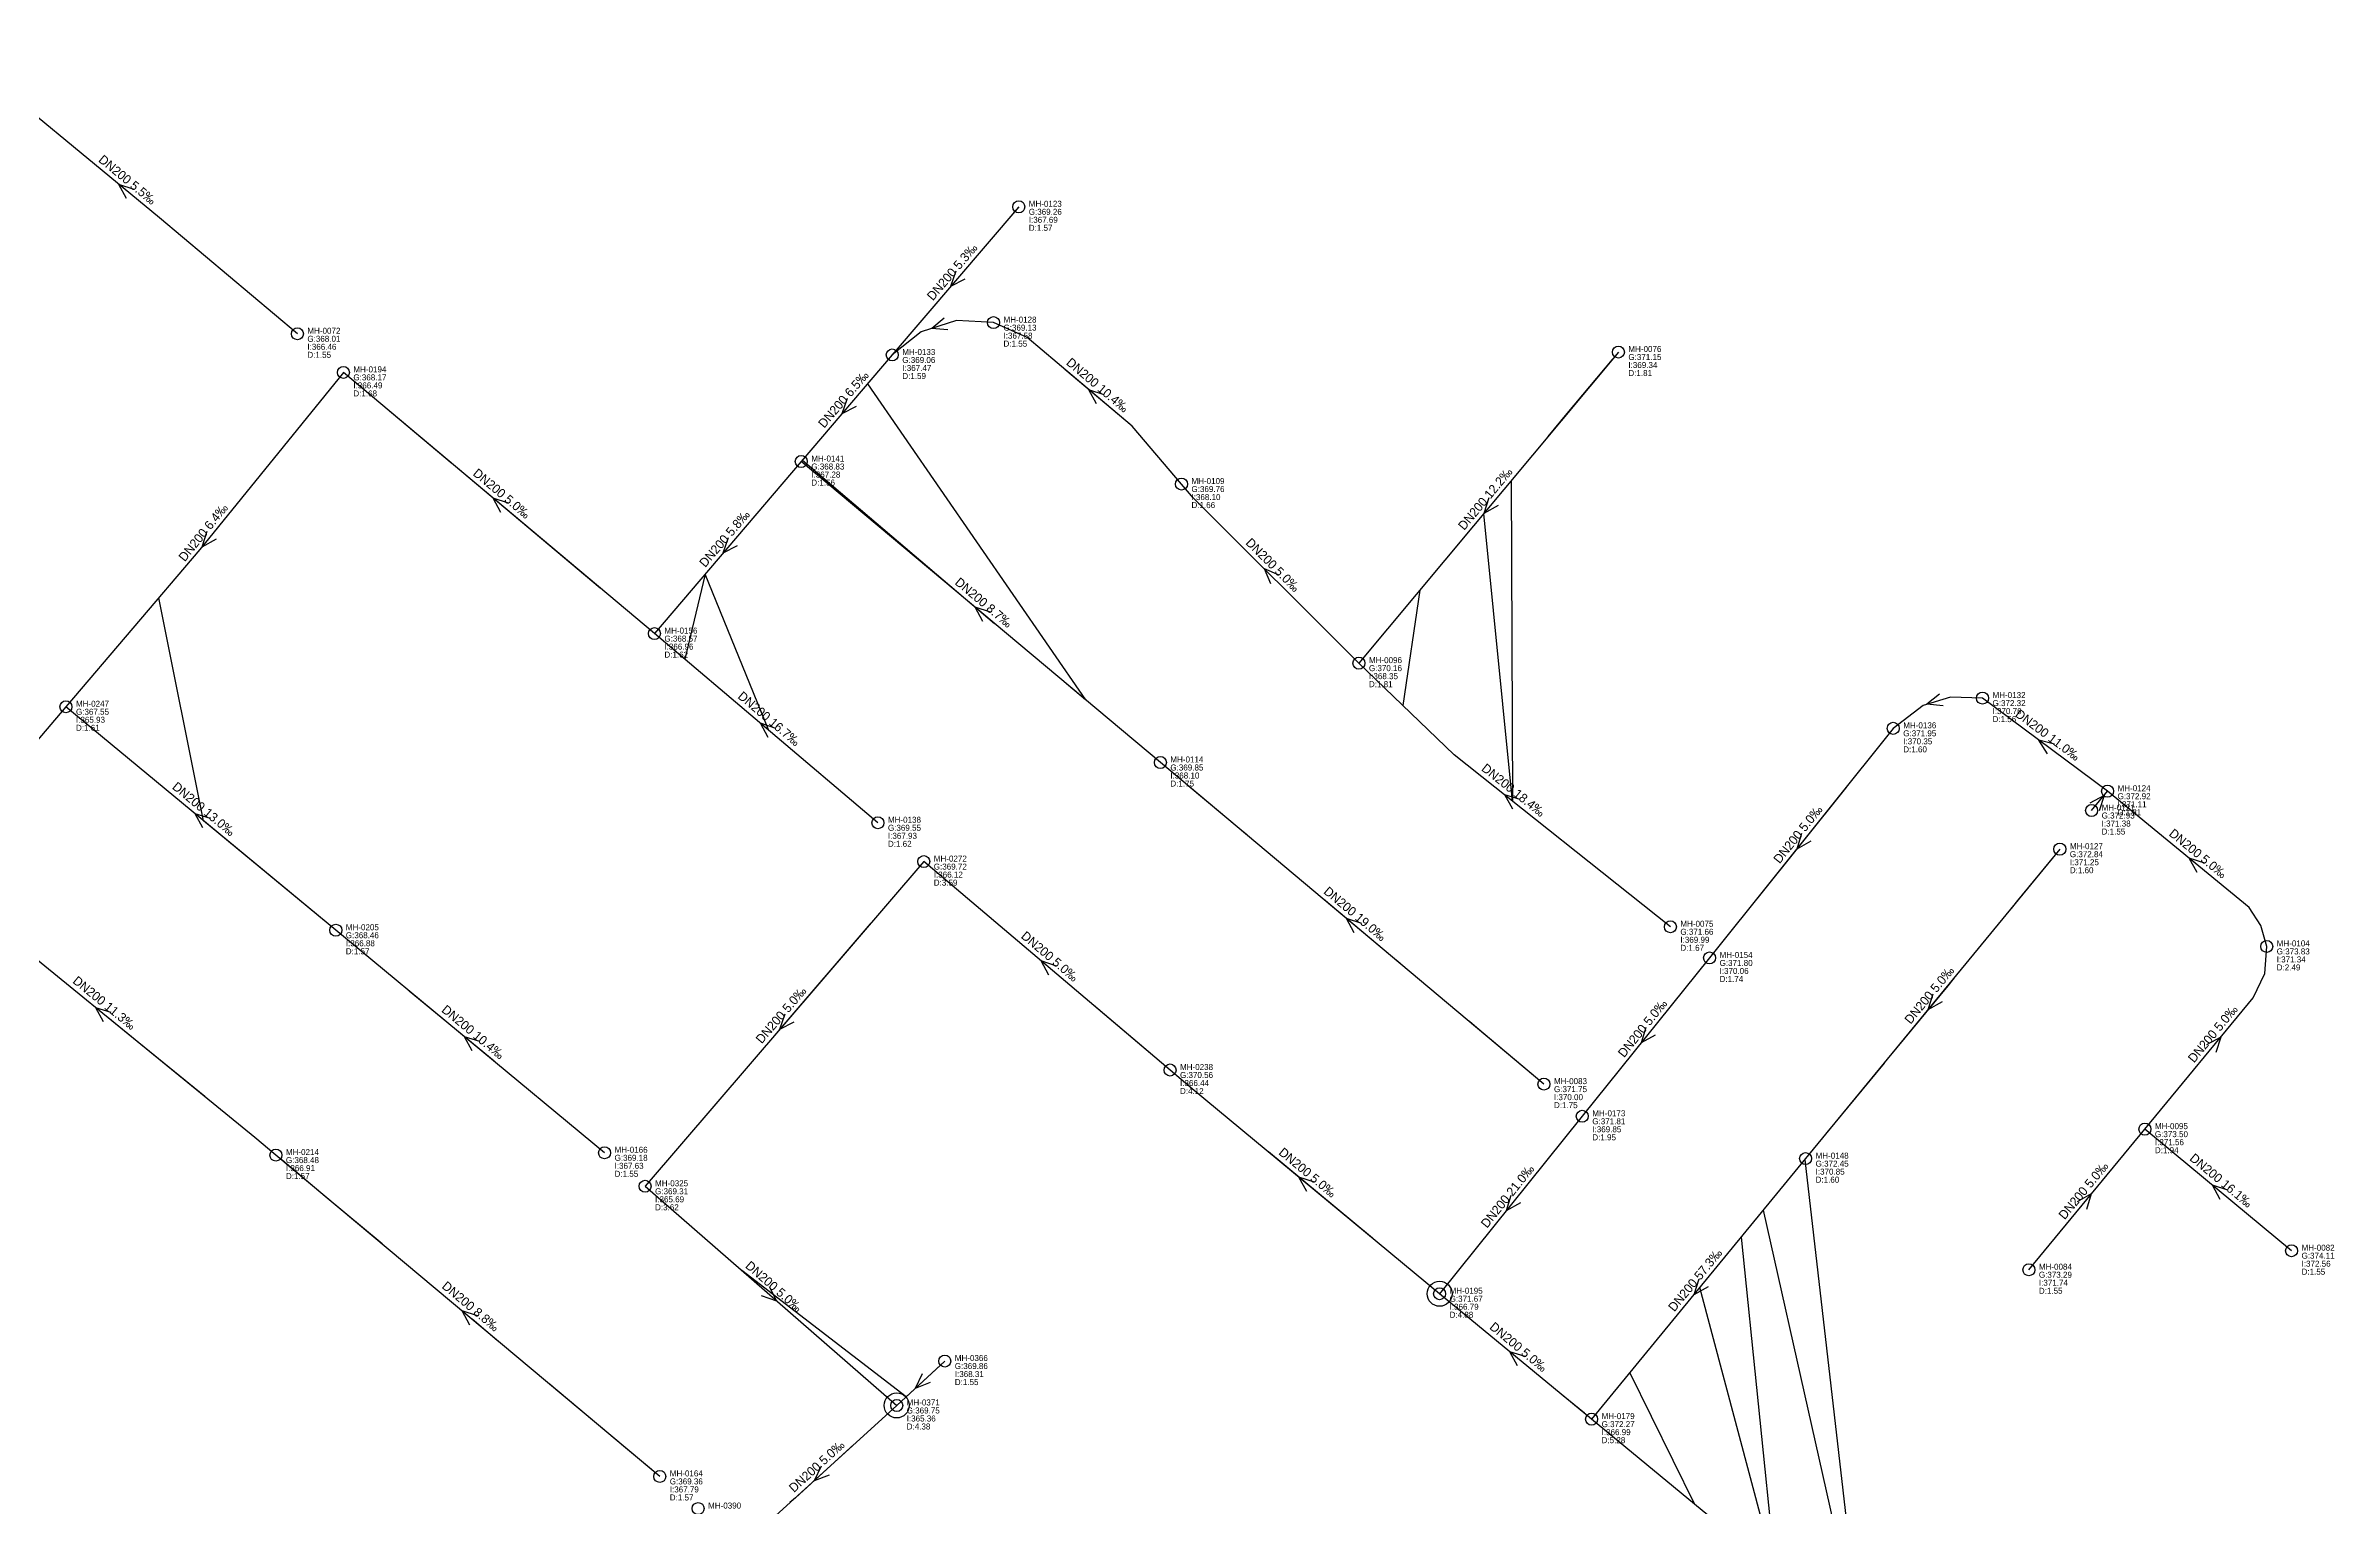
# Model space of a CAD drawing. Header units: metres. Extents: x 449913 to 451990, y 2566939 to 2570822.
# Drawn here: x 451008.7 to 451465.9, y 2569896 to 2570187.9 of the extents above; entities that cross this region are included whole.
import ezdxf
from ezdxf.enums import TextEntityAlignment as Align

# ---------------------------------------------------------------- set-up
doc = ezdxf.new("R2010")
doc.units = ezdxf.units.M
for name, color, linetype in [('SEW-DROP', 6, 'Continuous'), ('SEW-LABEL', 2, 'Continuous'), ('SEW-MH', 7, 'Continuous'), ('SEW-MH-LABEL', 8, 'Continuous'), ('SEW-PIPE-DN200', 3, 'Continuous'), ('SEW-RIDER', 8, 'Continuous')]:
    doc.layers.add(name, color=color, linetype=linetype)

msp = doc.modelspace()

# ---------------------------------------------------------------- linework, layer by layer
at = {"layer": 'SEW-DROP'}
for centre in [(451287.17, 2569938.64), (451178.69, 2569916.33)]:
    msp.add_circle(centre, 2.5, dxfattribs=at)
at = {"layer": 'SEW-LABEL'}
for p, q in [((451024.81, 2570157.33), (451023.26, 2570160.16)), ((451026.33, 2570159.18), (451023.26, 2570160.16)), ((451190.51, 2570142.83), (451189.47, 2570139.77)), ((451192.33, 2570141.27), (451189.47, 2570139.77)), ((451188.18, 2570133.45), (451185.69, 2570131.39)), ((451188.91, 2570131.16), (451185.69, 2570131.39)), ((451168.78, 2570117.39), (451167.75, 2570114.33)), ((451218.61, 2570116.33), (451217.09, 2570119.18)), ((451220.16, 2570118.17), (451217.09, 2570119.18)), ((451170.61, 2570115.83), (451167.75, 2570114.33)), ((451099.58, 2570094.67), (451098.06, 2570097.52)), ((451101.13, 2570096.51), (451098.06, 2570097.52)), ((451297.01, 2570097.56), (451296.01, 2570094.48)), ((451298.85, 2570096.02), (451296.01, 2570094.48)), ((451040.83, 2570090.83), (451039.88, 2570087.74)), ((451042.7, 2570089.32), (451039.88, 2570087.74)), ((451145.02, 2570089.57), (451143.98, 2570086.51)), ((451146.84, 2570088.01), (451143.98, 2570086.51)), ((451253.43, 2570080.44), (451252.15, 2570083.4)), ((451255.12, 2570082.14), (451252.15, 2570083.4)), ((451195.88, 2570072.9), (451194.35, 2570075.74)), ((451197.42, 2570074.74), (451194.35, 2570075.74)), ((451387.07, 2570058.37), (451384.55, 2570056.35)), ((451152.98, 2570049.7), (451151.46, 2570052.55)), ((451154.53, 2570051.53), (451151.46, 2570052.55)), ((451387.77, 2570056.07), (451384.55, 2570056.35)), ((451408.63, 2570046.44), (451406.93, 2570049.19)), ((451410.06, 2570048.37), (451406.93, 2570049.19)), ((451040.05, 2570031.67), (451038.5, 2570034.5)), ((451041.58, 2570033.52), (451038.5, 2570034.5)), ((451301.78, 2570035.44), (451300.18, 2570038.24)), ((451303.27, 2570037.31), (451300.18, 2570038.24)), ((451417.16, 2570036.68), (451419.99, 2570038.23)), ((451419.02, 2570035.15), (451419.99, 2570038.23)), ((451359.46, 2570030.55), (451358.52, 2570027.45)), ((451361.33, 2570029.05), (451358.52, 2570027.45)), ((451438.53, 2570022.78), (451436.97, 2570025.61)), ((451440.05, 2570024.64), (451436.97, 2570025.61)), ((451270.07, 2570010.73), (451268.54, 2570013.58)), ((451271.61, 2570012.57), (451268.54, 2570013.58)), ((451209.07, 2570002.25), (451207.55, 2570005.1)), ((451210.62, 2570004.08), (451207.55, 2570005.1)), ((451385.73, 2569998.44), (451384.75, 2569995.36)), ((451020.22, 2569992.94), (451018.65, 2569995.76)), ((451021.74, 2569994.8), (451018.65, 2569995.76)), ((451156.32, 2569994.44), (451155.28, 2569991.38)), ((451158.14, 2569992.88), (451155.28, 2569991.38)), ((451387.58, 2569996.91), (451384.75, 2569995.36)), ((451093.86, 2569987.13), (451092.32, 2569989.97)), ((451095.39, 2569988.98), (451092.32, 2569989.97)), ((451328.4, 2569991.81), (451327.46, 2569988.72)), ((451330.27, 2569990.31), (451327.46, 2569988.72)), ((451440.47, 2569988.4), (451443.31, 2569989.95)), ((451442.32, 2569986.87), (451443.31, 2569989.95)), ((451260.61, 2569959.08), (451259.06, 2569961.91)), ((451262.14, 2569960.92), (451259.06, 2569961.91)), ((451301.43, 2569958.28), (451300.49, 2569955.19)), ((451303.3, 2569956.78), (451300.49, 2569955.19)), ((451414.62, 2569957.08), (451417.45, 2569958.63)), ((451416.47, 2569955.55), (451417.45, 2569958.63)), ((451443.14, 2569957.49), (451441.59, 2569960.33)), ((451444.67, 2569959.34), (451441.59, 2569960.33)), ((451151.63, 2569938.3), (451154.68, 2569937.23)), ((451153.21, 2569940.11), (451154.68, 2569937.23)), ((451338.95, 2569941.53), (451337.97, 2569938.45)), ((451340.8, 2569940), (451337.97, 2569938.45)), ((451093.38, 2569932.36), (451091.85, 2569935.21)), ((451094.92, 2569934.2), (451091.85, 2569935.21)), ((451302.75, 2569924.24), (451301.2, 2569927.07)), ((451304.28, 2569926.09), (451301.2, 2569927.07)), ((451183.79, 2569922.67), (451182.4, 2569919.75)), ((451185.41, 2569920.91), (451182.4, 2569919.75)), ((451163.6, 2569904.22), (451162.19, 2569901.31)), ((451165.21, 2569902.44), (451162.19, 2569901.31))]:
    msp.add_line(p, q, dxfattribs=at)
at = {"layer": 'SEW-MH'}
for centre in [(451203.08, 2570155.7), (451058.94, 2570130.34), (451198.03, 2570132.57), (451177.81, 2570126.11), (451322.89, 2570126.7), (451068.13, 2570122.63), (451159.63, 2570104.83), (451235.59, 2570100.33), (451130.28, 2570070.47), (451271.05, 2570064.57), (451012.7, 2570055.86), (451395.65, 2570057.59), (451377.81, 2570051.55), (451231.37, 2570044.73), (451420.63, 2570039), (451174.94, 2570032.69), (451417.45, 2570035.14), (451184.1, 2570024.94), (451411.1, 2570027.42), (451066.62, 2570011.23), (451333.28, 2570011.92), (451341.11, 2570005.7), (451452.43, 2570008), (451233.3, 2569983.32), (451308.02, 2569980.5), (451315.68, 2569974.08), (451428.09, 2569971.51), (451054.65, 2569966.33), (451120.32, 2569966.79), (451360.3, 2569965.62), (451128.41, 2569960.1), (451457.4, 2569947.24), (451404.91, 2569943.43), (451287.17, 2569938.64), (451188.3, 2569925.2), (451178.69, 2569916.33), (451317.54, 2569913.6), (451131.35, 2569902.16), (451139.01, 2569895.74)]:
    msp.add_circle(centre, 1.2, dxfattribs=at)
at = {"layer": 'SEW-PIPE-DN200'}
for points in [[(451058.94, 2570130.34), (451031.36, 2570153.48), (450989.71, 2570187.85)], [(451203.08, 2570155.7), (451177.81, 2570126.11)], [(451198.03, 2570132.57), (451198.03, 2570132.57), (451190.64, 2570132.97), (451183.59, 2570130.72), (451177.81, 2570126.11)], [(451235.59, 2570100.33), (451225.73, 2570111.89), (451204.79, 2570129.58), (451198.03, 2570132.57)], [(451177.81, 2570126.11), (451159.63, 2570104.83)], [(451322.89, 2570126.7), (451271.05, 2570064.57)], [(451068.13, 2570122.63), (451039.48, 2570087.26), (451012.7, 2570055.86)], [(451130.28, 2570070.47), (451068.13, 2570122.63)], [(451159.63, 2570104.83), (451130.28, 2570070.47)], [(451231.37, 2570044.73), (451159.63, 2570104.83)], [(451271.05, 2570064.57), (451238.01, 2570097.49), (451235.59, 2570100.33)], [(451174.94, 2570032.69), (451130.28, 2570070.47)], [(451333.28, 2570011.92), (451290.08, 2570046.27), (451271.05, 2570064.57)], [(451395.65, 2570057.59), (451395.65, 2570057.59), (451389.26, 2570057.78), (451383.82, 2570056.13), (451377.81, 2570051.55), (451377.81, 2570051.55)], [(451420.63, 2570039), (451395.65, 2570057.59)], [(451012.7, 2570055.86), (450984.93, 2570023.25)], [(451066.62, 2570011.23), (451012.7, 2570055.86)], [(451377.81, 2570051.55), (451341.11, 2570005.7)], [(451308.02, 2569980.5), (451231.37, 2570044.73)], [(451417.45, 2570035.14), (451420.63, 2570039)], [(451452.43, 2570008), (451452.43, 2570008), (451451.29, 2570012.16), (451448.96, 2570015.79), (451420.63, 2570039)], [(451184.1, 2570024.94), (451128.41, 2569960.1)], [(451233.3, 2569983.32), (451184.1, 2570024.94)], [(451411.1, 2570027.42), (451360.3, 2569965.62)], [(451054.65, 2569966.33), (451050.42, 2569969.87), (450984.93, 2570023.25)], [(451120.32, 2569966.79), (451066.62, 2570011.23)], [(451428.09, 2569971.51), (451449.73, 2569997.73), (451452.06, 2570002.6), (451452.43, 2570008)], [(451341.11, 2570005.7), (451315.68, 2569974.08)], [(451287.17, 2569938.64), (451237.73, 2569979.57), (451233.3, 2569983.32)], [(451315.68, 2569974.08), (451287.17, 2569938.64)], [(451404.91, 2569943.43), (451428.09, 2569971.51)], [(451457.4, 2569947.24), (451428.09, 2569971.51)], [(451131.35, 2569902.16), (451054.65, 2569966.33)], [(451360.3, 2569965.62), (451317.54, 2569913.6)], [(451128.41, 2569960.1), (451178.69, 2569916.33)], [(451317.54, 2569913.6), (451287.17, 2569938.64)], [(451188.3, 2569925.2), (451178.69, 2569916.33)], [(451178.69, 2569916.33), (451147.9, 2569888.31)], [(451379.26, 2569862.7), (451317.54, 2569913.6)]]:
    msp.add_lwpolyline(points, dxfattribs=at)
at = {"layer": 'SEW-RIDER'}
for points in [[(451203.08, 2570155.7), (451203.08, 2570155.7), (451202.04, 2570154.48)], [(451225.73, 2570111.89), (451212.31, 2570123.22)], [(451321.63, 2570125.2), (451312.62, 2570114.4), (451308.82, 2570109.84)], [(451172.87, 2570120.33), (451216.44, 2570057.24), (451212.63, 2570060.43)], [(451089.86, 2570104.39), (451076.45, 2570115.65), (451076.28, 2570115.79)], [(451119.46, 2570079.55), (451091.77, 2570102.79), (451090.98, 2570103.46)], [(451159.88, 2570105.12), (451198.25, 2570072.48), (451197.3, 2570073.27)], [(451301.48, 2570101.04), (451301.71, 2570037.02), (451296.01, 2570094.48)], [(451182.82, 2570085.4), (451182.82, 2570085.4), (451181.97, 2570086.12)], [(451153.13, 2570051.14), (451140.4, 2570082.31), (451136.33, 2570065.35)], [(451064.34, 2570013.12), (451040.19, 2570033.11), (451031.25, 2570077.61)], [(451283.2, 2570079.13), (451279.84, 2570056.12)], [(451248.63, 2570030.26), (451247.12, 2570031.53), (451236.94, 2570040.06)], [(451368.53, 2570039.96), (451350.54, 2570017.47)], [(451411.1, 2570027.42), (451402.67, 2570017.16), (451401.39, 2570015.6)], [(451279.29, 2570004.57), (451277.78, 2570005.84), (451263.96, 2570017.42)], [(451173.39, 2570012.48), (451155.35, 2569991.46), (451153.85, 2569989.72)], [(451098.24, 2569985.07), (451081.29, 2569999.09)], [(451389.97, 2570001.71), (451388.69, 2570000.15), (451377.27, 2569986.26)], [(451040.45, 2569978), (451027.28, 2569988.73), (451021.05, 2569993.81)], [(451229.8, 2569986.28), (451218.02, 2569996.25)], [(451308.02, 2569980.5), (451294.62, 2569991.73), (451293.11, 2569992.99)], [(451375.99, 2569984.7), (451364.57, 2569970.81)], [(451075.85, 2569948.6), (451064.52, 2569958.07), (451055.88, 2569965.3)], [(451273.69, 2569949.8), (451273.37, 2569950.07), (451252.98, 2569966.95)], [(451360.12, 2569965.39), (451371.2, 2569869.35), (451351.87, 2569955.36)], [(451347.42, 2569949.94), (451354.22, 2569883.35), (451339.17, 2569939.91)], [(451457.4, 2569947.24), (451457.4, 2569947.24), (451457.4, 2569947.24)], [(451457.4, 2569947.24), (451457.4, 2569947.24), (451457.4, 2569947.24)], [(451188.3, 2569925.2), (451180.56, 2569918.06), (451147.73, 2569943.29)], [(451404.91, 2569943.43), (451404.91, 2569943.43), (451404.91, 2569943.43)], [(451098.95, 2569929.26), (451098.88, 2569929.33), (451093.84, 2569933.54)], [(451188.3, 2569925.2), (451188.3, 2569925.2), (451188.3, 2569925.2)], [(451131.35, 2569902.16), (451124.52, 2569907.87), (451109.18, 2569920.7)], [(451338.53, 2569896.29), (451338.17, 2569896.58), (451325.19, 2569922.9)], [(451316.09, 2569914.79), (451311.88, 2569918.26), (451311.53, 2569918.55)], [(451170.18, 2569908.59), (451158.45, 2569897.91), (451157.36, 2569896.92)]]:
    msp.add_lwpolyline(points, dxfattribs=at)

# ---------------------------------------------------------------- texts
at = {"layer": 'SEW-LABEL'}
for s, rotation, p in [('DN200 5.5‰', 320.47, (451024.41, 2570160.41)), ('DN200 5.3‰', 49.4969, (451190.44, 2570142.11)), ('DN200 10.4‰', 319.8122, (451218.24, 2570119.42)), ('DN200 6.5‰', 49.4968, (451168.72, 2570116.67)), ('DN200 5.0‰', 319.9944, (451099.2, 2570097.75)), ('DN200 12.2‰', 50.1657, (451296.97, 2570096.83)), ('DN200 6.4‰', 50.9999, (451040.82, 2570090.11)), ('DN200 5.8‰', 49.4971, (451144.96, 2570088.85)), ('DN200 5.0‰', 315.1029, (451253.21, 2570083.55)), ('DN200 8.7‰', 320.0412, (451195.5, 2570075.98)), ('DN200 16.7‰', 319.7698, (451152.61, 2570052.78)), ('DN200 11.0‰', 323.348, (451408.14, 2570049.5)), ('DN200 18.4‰', 321.516, (451301.35, 2570038.51)), ('DN200 13.0‰', 320.3901, (451039.66, 2570034.75)), ('DN200 5.0‰', 51.3312, (451359.46, 2570029.83)), ('DN200 5.0‰', 320.6679, (451438.13, 2570025.86)), ('DN200 19.0‰', 320.0412, (451269.69, 2570013.82)), ('DN200 5.0‰', 319.7699, (451208.7, 2570005.33)), ('DN200 11.3‰', 320.8159, (451019.81, 2569996.02)), ('DN200 5.0‰', 50.5792, (451385.7, 2569997.72)), ('DN200 5.0‰', 49.3448, (451156.25, 2569993.72)), ('DN200 10.4‰', 320.3901, (451093.47, 2569990.21)), ('DN200 5.0‰', 51.1906, (451328.4, 2569991.09)), ('DN200 5.0‰', 50.4609, (451442.35, 2569989.99)), ('DN200 5.0‰', 320.3786, (451260.22, 2569962.16)), ('DN200 16.1‰', 320.3663, (451442.75, 2569960.57)), ('DN200 21.0‰', 51.1906, (451301.43, 2569957.56)), ('DN200 5.0‰', 50.4623, (451416.5, 2569958.67)), ('DN200 57.3‰', 50.5792, (451338.92, 2569940.81)), ('DN200 5.0‰', -41.0355, (451153.55, 2569939.42)), ('DN200 8.8‰', 320.0811, (451093, 2569935.44)), ('DN200 5.0‰', 320.4908, (451302.36, 2569927.32)), ('DN200 5.0‰', 42.302, (451163.3, 2569903.52))]:
    msp.add_text(s, height=1.8, rotation=rotation, dxfattribs=at).set_placement(p, align=Align.CENTER)
at = {"layer": 'SEW-MH-LABEL'}
for s, p in [('G:369.26', (451205.08, 2570154.1)), ('MH-0123', (451205.08, 2570155.7)), ('I:367.69', (451205.08, 2570152.5)), ('D:1.57', (451205.08, 2570150.9)), ('G:368.01', (451060.94, 2570128.74)), ('MH-0072', (451060.94, 2570130.34)), ('G:369.13', (451200.03, 2570130.97)), ('MH-0128', (451200.03, 2570132.57)), ('I:367.58', (451200.03, 2570129.37)), ('D:1.55', (451060.94, 2570125.54)), ('I:366.46', (451060.94, 2570127.14)), ('G:369.06', (451179.81, 2570124.51)), ('MH-0133', (451179.81, 2570126.11)), ('D:1.55', (451200.03, 2570127.77)), ('G:371.15', (451324.89, 2570125.1)), ('MH-0076', (451324.89, 2570126.7)), ('G:368.17', (451070.13, 2570121.03)), ('MH-0194', (451070.13, 2570122.63)), ('D:1.59', (451179.81, 2570121.31)), ('I:367.47', (451179.81, 2570122.91)), ('D:1.81', (451324.89, 2570121.9)), ('I:369.34', (451324.89, 2570123.5)), ('D:1.68', (451070.13, 2570117.83)), ('I:366.49', (451070.13, 2570119.43)), ('G:368.83', (451161.63, 2570103.23)), ('MH-0141', (451161.63, 2570104.83)), ('I:367.28', (451161.63, 2570101.63)), ('D:1.56', (451161.63, 2570100.03)), ('G:369.76', (451237.59, 2570098.73)), ('MH-0109', (451237.59, 2570100.33)), ('I:368.10', (451237.59, 2570097.13)), ('D:1.66', (451237.59, 2570095.53)), ('MH-0156', (451132.28, 2570070.47)), ('G:368.57', (451132.28, 2570068.87)), ('D:1.62', (451132.28, 2570065.67)), ('I:366.96', (451132.28, 2570067.27)), ('G:370.16', (451273.05, 2570062.97)), ('MH-0096', (451273.05, 2570064.57)), ('I:368.35', (451273.05, 2570061.37)), ('MH-0247', (451014.7, 2570055.86)), ('D:1.81', (451273.05, 2570059.77)), ('G:372.32', (451397.65, 2570055.99)), ('MH-0132', (451397.65, 2570057.59)), ('G:367.55', (451014.7, 2570054.26)), ('D:1.61', (451014.7, 2570051.06)), ('I:365.93', (451014.7, 2570052.66)), ('MH-0136', (451379.81, 2570051.55)), ('D:1.56', (451397.65, 2570052.79)), ('I:370.76', (451397.65, 2570054.39)), ('G:371.95', (451379.81, 2570049.95)), ('D:1.60', (451379.81, 2570046.75)), ('I:370.35', (451379.81, 2570048.35)), ('G:369.85', (451233.37, 2570043.13)), ('MH-0114', (451233.37, 2570044.73)), ('D:1.75', (451233.37, 2570039.93)), ('I:368.10', (451233.37, 2570041.53)), ('G:372.92', (451422.63, 2570037.4)), ('MH-0124', (451422.63, 2570039)), ('MH-0138', (451176.94, 2570032.69)), ('G:372.93', (451419.45, 2570033.54)), ('MH-0121', (451419.45, 2570035.14)), ('D:1.81', (451422.63, 2570034.2)), ('I:371.11', (451422.63, 2570035.8)), ('G:369.55', (451176.94, 2570031.09)), ('I:367.93', (451176.94, 2570029.49)), ('D:1.55', (451419.45, 2570030.34)), ('I:371.38', (451419.45, 2570031.94)), ('D:1.62', (451176.94, 2570027.89)), ('MH-0272', (451186.1, 2570024.94)), ('G:372.84', (451413.1, 2570025.82)), ('MH-0127', (451413.1, 2570027.42)), ('I:371.25', (451413.1, 2570024.22)), ('G:369.72', (451186.1, 2570023.34)), ('D:3.59', (451186.1, 2570020.14)), ('I:366.12', (451186.1, 2570021.74)), ('D:1.60', (451413.1, 2570022.62)), ('MH-0205', (451068.62, 2570011.23)), ('G:371.66', (451335.28, 2570010.32)), ('MH-0075', (451335.28, 2570011.92)), ('G:368.46', (451068.62, 2570009.63)), ('D:1.57', (451068.62, 2570006.43)), ('I:366.88', (451068.62, 2570008.03)), ('D:1.67', (451335.28, 2570007.12)), ('I:369.99', (451335.28, 2570008.72)), ('MH-0154', (451343.11, 2570005.7)), ('G:373.83', (451454.43, 2570006.4)), ('MH-0104', (451454.43, 2570008)), ('G:371.80', (451343.11, 2570004.1)), ('D:1.74', (451343.11, 2570000.9)), ('I:370.06', (451343.11, 2570002.5)), ('D:2.49', (451454.43, 2570003.2)), ('I:371.34', (451454.43, 2570004.8)), ('MH-0238', (451235.3, 2569983.32)), ('G:370.56', (451235.3, 2569981.72)), ('D:4.12', (451235.3, 2569978.52)), ('I:366.44', (451235.3, 2569980.12)), ('G:371.75', (451310.02, 2569978.9)), ('MH-0083', (451310.02, 2569980.5)), ('D:1.75', (451310.02, 2569975.7)), ('I:370.00', (451310.02, 2569977.3)), ('MH-0173', (451317.68, 2569974.08)), ('G:371.81', (451317.68, 2569972.48)), ('D:1.95', (451317.68, 2569969.28)), ('I:369.85', (451317.68, 2569970.88)), ('G:373.50', (451430.09, 2569969.91)), ('MH-0095', (451430.09, 2569971.51)), ('G:368.48', (451056.65, 2569964.73)), ('MH-0214', (451056.65, 2569966.33)), ('G:369.18', (451122.32, 2569965.19)), ('MH-0166', (451122.32, 2569966.79)), ('MH-0148', (451362.3, 2569965.62)), ('D:1.94', (451430.09, 2569966.71)), ('I:371.56', (451430.09, 2569968.31)), ('D:1.57', (451056.65, 2569961.53)), ('I:366.91', (451056.65, 2569963.13)), ('D:1.55', (451122.32, 2569961.99)), ('I:367.63', (451122.32, 2569963.59)), ('MH-0325', (451130.41, 2569960.1)), ('G:372.45', (451362.3, 2569964.02)), ('D:1.60', (451362.3, 2569960.82)), ('I:370.85', (451362.3, 2569962.42)), ('G:369.31', (451130.41, 2569958.5)), ('D:3.62', (451130.41, 2569955.3)), ('I:365.69', (451130.41, 2569956.9)), ('MH-0082', (451459.4, 2569947.24)), ('G:373.29', (451406.91, 2569941.83)), ('MH-0084', (451406.91, 2569943.43)), ('G:374.11', (451459.4, 2569945.64)), ('D:1.55', (451459.4, 2569942.44)), ('I:372.56', (451459.4, 2569944.04)), ('G:371.67', (451289.17, 2569937.04)), ('MH-0195', (451289.17, 2569938.64)), ('D:1.55', (451406.91, 2569938.63)), ('I:371.74', (451406.91, 2569940.23)), ('D:4.88', (451289.17, 2569933.84)), ('I:366.79', (451289.17, 2569935.44)), ('G:369.86', (451190.3, 2569923.6)), ('MH-0366', (451190.3, 2569925.2)), ('D:1.55', (451190.3, 2569920.4)), ('I:368.31', (451190.3, 2569922)), ('G:369.75', (451180.69, 2569914.73)), ('MH-0371', (451180.69, 2569916.33)), ('D:4.38', (451180.69, 2569911.53)), ('I:365.36', (451180.69, 2569913.13)), ('G:372.27', (451319.54, 2569912)), ('MH-0179', (451319.54, 2569913.6)), ('I:366.99', (451319.54, 2569910.4)), ('D:5.28', (451319.54, 2569908.8)), ('G:369.36', (451133.35, 2569900.56)), ('MH-0164', (451133.35, 2569902.16)), ('D:1.57', (451133.35, 2569897.36)), ('I:367.79', (451133.35, 2569898.96)), ('MH-0390', (451141.01, 2569895.74))]:
    msp.add_text(s, height=1.2, dxfattribs=at).set_placement(p)

doc.saveas('drawing.dxf')
